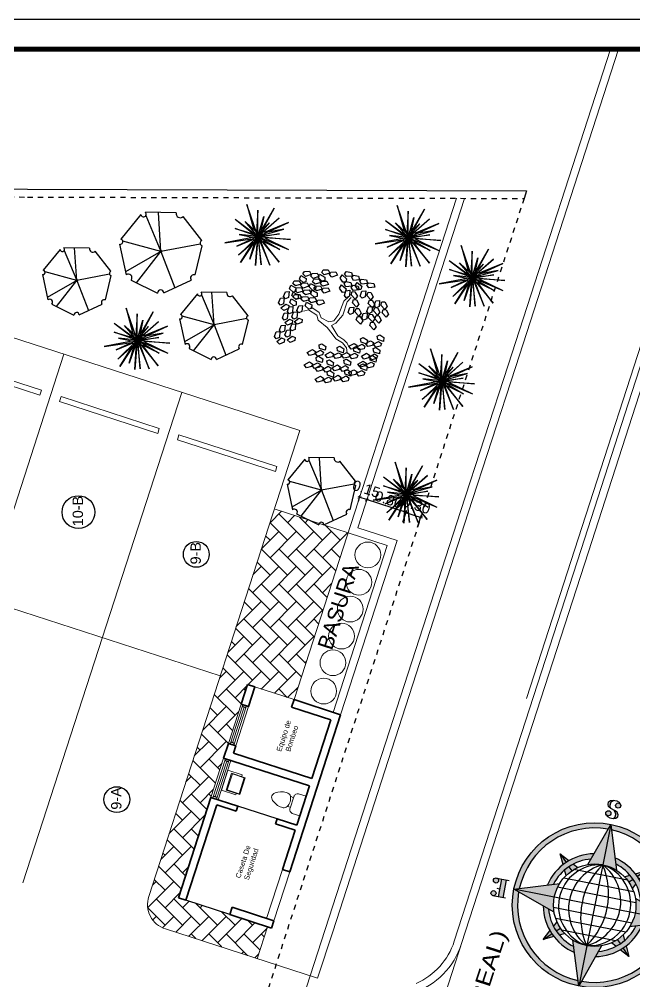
# Model space of a CAD drawing. Header units: feet. Extents: x 1019 to 2236, y -546 to 122.
# Drawn here: x 1117.35 to 1129.29, y -444.22 to -425.55 of the extents above; entities that cross this region are included whole.
import ezdxf

# ---------------------------------------------------------------- set-up
doc = ezdxf.new("R2010")
doc.units = ezdxf.units.FT
doc.header["$LTSCALE"] = 0.05
doc.header["$MEASUREMENT"] = 0
doc.linetypes.add('DASHDOT', pattern=[25.4, 12.7, -6.35, 0, -6.35])
for name, color, linetype, lineweight in [('A-GENM', 8, 'Continuous', 9), ('A-WALL', 7, 'Continuous', 25), ('arq-pisos', 251, 'Continuous', 5), ('I-FURN', 8, 'Continuous', 0), ('MB', 8, 'Continuous', 20), ('None', 7, 'Continuous', 5), ('P-SANR-FIXT', 8, 'Continuous', 9), ('PLANTAS', 7, 'Continuous', 9)]:
    doc.layers.add(name, color=color, linetype=linetype, lineweight=lineweight)
for name, color, linetype in [('BASE', 7, 'Continuous'), ('DIM', 10, 'Continuous'), ('MARCO', 1, 'Continuous'), ('NORTE', 7, 'Continuous'), ('PERT-VENT', 8, 'Continuous'), ('PISOS', 7, 'Continuous'), ('SOLAR', 2, 'DASHDOT'), ('TEXTO', 2, 'Continuous'), ('TXT', 2, 'Continuous')]:
    doc.layers.add(name, color=color, linetype=linetype)
doc.layers.add('PLANTS', color=7, linetype='Continuous', true_color=0x005716)
doc.styles.add('RomanD_1', font='arial.ttf', dxfattribs={"height": 150})
doc.styles.get("Standard").update_dxf_attribs({"font": 'arial.ttf'})
doc.dimstyles.new('KEILY', dxfattribs={"dimtxt": 0.2, "dimasz": 0.06, "dimexe": 0.05, "dimexo": 0.2, "dimgap": 0.03, "dimtad": 1, "dimzin": 1, "dimdsep": 46, "dimtxsty": 'Standard', "dimblk": 'ARCHTICK', "dimcen": 2.5, "dimdle": 0.03, "dimclrd": 256, "dimclre": 256, "dimclrt": 7, "dimadec": 0, "dimazin": 0, "dimtfac": 1, "dimtmove": 2, "dimatfit": 3, "dimfxl": 0.2, "dimfxlon": 1, "dimtolj": 1, "dimtzin": 1, "dimarcsym": 0})

# ---------------------------------------------------------------- blocks, each defined once
blk = doc.blocks.new('Arbol200')
at = {"color": 33, "linetype": 'Continuous'}
for p, q in [((0.457, 0.554), (0.534, 0.672)), ((0.534, 0.672), (0.618, 0.726)), ((0.551, 0.526), (0.678, 0.681)), ((0.678, 0.681), (0.822, 0.726)), ((-0.703, 0.327), (-0.864, 0.436)), ((-0.703, 0.427), (-0.856, 0.517)), ((-0.28, 0.372), (-0.703, 0.427)), ((-0.288, 0.254), (-0.703, 0.327)), ((0, 0.218), (-0.28, 0.372)), ((0.093, 0.1), (0.373, 0.354)), ((0.339, 0.164), (0.474, 0.309)), ((0.373, 0.354), (0.457, 0.554)), ((0.474, 0.309), (0.551, 0.526)), ((-0.059, 0.136), (-0.288, 0.254)), ((0, 0), (-0.059, 0.136)), ((0.093, 0.1), (0, 0.218)), ((0.178, -0.018), (0.339, 0.164)), ((-0.076, -0.254), (-0.22, -0.345)), ((0, 0), (-0.076, -0.254)), ((0.178, -0.018), (0.017, -0.336)), ((-0.22, -0.345), (-0.339, -0.635)), ((-0.127, -0.399), (-0.237, -0.681)), ((0.017, -0.336), (-0.127, -0.399)), ((-0.237, -0.681), (-0.17, -0.826))]:
    blk.add_line(p, q, dxfattribs=at)
at = {"layer": 'PLANTS', "linetype": 'Continuous'}
for p, q in [((-0.926, 1.555), (-0.808, 1.652)), ((-0.914, 1.468), (-0.926, 1.555)), ((-0.703, 1.601), (-0.809, 1.454)), ((-0.808, 1.652), (-0.703, 1.601)), ((-0.706, 1.374), (-0.588, 1.471)), ((-0.697, 1.644), (-0.579, 1.741)), ((-0.685, 1.556), (-0.697, 1.644)), ((-0.58, 1.542), (-0.685, 1.556)), ((-0.588, 1.471), (-0.483, 1.419)), ((-0.474, 1.69), (-0.58, 1.542)), ((-0.579, 1.741), (-0.474, 1.69)), ((-0.477, 1.463), (-0.359, 1.559)), ((-0.359, 1.559), (-0.253, 1.508)), ((-0.253, 1.508), (-0.359, 1.361)), ((0.091, 1.601), (0.15, 1.742)), ((0.143, 1.529), (0.091, 1.601)), ((0.243, 1.567), (0.143, 1.529)), ((0.15, 1.742), (0.267, 1.747)), ((0.267, 1.747), (0.243, 1.567)), ((0.294, 1.605), (0.335, 1.703)), ((0.409, 1.465), (0.294, 1.605)), ((0.335, 1.703), (0.423, 1.692)), ((0.486, 1.553), (0.409, 1.465)), ((0.423, 1.692), (0.486, 1.553)), ((0.489, 1.556), (0.548, 1.697)), ((0.541, 1.484), (0.489, 1.556)), ((0.641, 1.522), (0.541, 1.484)), ((0.548, 1.697), (0.665, 1.701)), ((0.665, 1.701), (0.641, 1.522)), ((0.692, 1.56), (0.733, 1.658)), ((0.808, 1.42), (0.692, 1.56)), ((0.733, 1.658), (0.821, 1.647)), ((0.752, 1.501), (0.81, 1.643)), ((0.804, 1.43), (0.752, 1.501)), ((0.884, 1.508), (0.808, 1.42)), ((0.81, 1.643), (0.927, 1.647)), ((0.821, 1.647), (0.884, 1.508)), ((0.927, 1.647), (0.903, 1.467)), ((0.955, 1.506), (0.995, 1.604)), ((1.07, 1.365), (0.955, 1.506)), ((0.995, 1.604), (1.083, 1.593)), ((1.083, 1.593), (1.147, 1.454)), ((-1.13, 1.083), (-1.012, 1.18)), ((-1.012, 1.18), (-0.906, 1.129)), ((-0.939, 1.391), (-0.759, 1.414)), ((-0.904, 1.279), (-0.939, 1.391)), ((-0.809, 1.454), (-0.914, 1.468)), ((-0.753, 1.259), (-0.904, 1.279)), ((-0.9, 1.172), (-0.782, 1.269)), ((-0.677, 1.218), (-0.783, 1.07)), ((-0.782, 1.269), (-0.677, 1.218)), ((-0.759, 1.414), (-0.697, 1.327)), ((-0.697, 1.327), (-0.753, 1.259)), ((-0.718, 1.209), (-0.538, 1.232)), ((-0.684, 1.097), (-0.718, 1.209)), ((-0.694, 1.286), (-0.706, 1.374)), ((-0.589, 1.272), (-0.694, 1.286)), ((-0.483, 1.419), (-0.589, 1.272)), ((-0.538, 1.232), (-0.477, 1.146)), ((-0.465, 1.375), (-0.477, 1.463)), ((-0.477, 1.256), (-0.359, 1.353)), ((-0.465, 1.168), (-0.477, 1.256)), ((-0.359, 1.361), (-0.465, 1.375)), ((-0.254, 1.301), (-0.36, 1.154)), ((-0.359, 1.353), (-0.254, 1.301)), ((-0.248, 1.345), (-0.13, 1.441)), ((-0.236, 1.257), (-0.248, 1.345)), ((-0.131, 1.243), (-0.236, 1.257)), ((-0.025, 1.39), (-0.131, 1.243)), ((-0.13, 1.441), (-0.025, 1.39)), ((0.269, 1.12), (0.328, 1.261)), ((0.321, 1.361), (0.361, 1.459)), ((0.436, 1.22), (0.321, 1.361)), ((0.328, 1.261), (0.445, 1.266)), ((0.361, 1.459), (0.449, 1.448)), ((0.445, 1.266), (0.421, 1.086)), ((0.513, 1.309), (0.436, 1.22)), ((0.449, 1.448), (0.513, 1.309)), ((0.472, 1.124), (0.513, 1.222)), ((0.513, 1.222), (0.601, 1.211)), ((0.601, 1.211), (0.664, 1.072)), ((0.719, 1.316), (0.76, 1.414)), ((0.834, 1.175), (0.719, 1.316)), ((0.76, 1.414), (0.848, 1.403)), ((0.903, 1.467), (0.804, 1.43)), ((0.911, 1.264), (0.834, 1.175)), ((0.848, 1.403), (0.911, 1.264)), ((0.982, 1.261), (1.022, 1.359)), ((1.097, 1.121), (0.982, 1.261)), ((1.022, 1.359), (1.11, 1.348)), ((1.059, 1.271), (1.118, 1.412)), ((1.111, 1.199), (1.059, 1.271)), ((1.147, 1.454), (1.07, 1.365)), ((1.173, 1.209), (1.097, 1.121)), ((1.11, 1.348), (1.173, 1.209)), ((1.211, 1.236), (1.111, 1.199)), ((1.118, 1.412), (1.235, 1.416)), ((1.235, 1.416), (1.211, 1.236)), ((1.262, 1.275), (1.303, 1.373)), ((1.377, 1.134), (1.262, 1.275)), ((1.303, 1.373), (1.391, 1.362)), ((1.454, 1.223), (1.377, 1.134)), ((1.391, 1.362), (1.454, 1.223)), ((-1.478, 0.877), (-1.373, 0.93)), ((-1.41, 1.113), (-1.305, 1.166)), ((-1.404, 0.961), (-1.41, 1.113)), ((-1.327, 0.917), (-1.404, 0.961)), ((-1.373, 0.93), (-1.32, 0.756)), ((-1.252, 0.993), (-1.327, 0.917)), ((-1.305, 1.166), (-1.252, 0.993)), ((-1.142, 0.919), (-0.962, 0.942)), ((-1.108, 0.807), (-1.142, 0.919)), ((-1.118, 0.995), (-1.13, 1.083)), ((-1.012, 0.982), (-1.118, 0.995)), ((-0.906, 1.129), (-1.012, 0.982)), ((-0.962, 0.942), (-0.9, 0.855)), ((-0.888, 1.084), (-0.9, 1.172)), ((-0.783, 1.07), (-0.888, 1.084)), ((-0.533, 1.077), (-0.684, 1.097)), ((-0.571, 0.82), (-0.452, 0.917)), ((-0.477, 1.146), (-0.533, 1.077)), ((-0.49, 1.091), (-0.31, 1.114)), ((-0.455, 0.979), (-0.49, 1.091)), ((-0.36, 1.154), (-0.465, 1.168)), ((-0.304, 0.959), (-0.455, 0.979)), ((-0.452, 0.917), (-0.347, 0.866)), ((-0.341, 0.909), (-0.223, 1.006)), ((-0.329, 0.821), (-0.341, 0.909)), ((-0.31, 1.114), (-0.248, 1.028)), ((-0.248, 1.028), (-0.304, 0.959)), ((-0.118, 0.954), (-0.224, 0.807)), ((-0.223, 1.006), (-0.118, 0.954)), ((0.321, 1.048), (0.269, 1.12)), ((0.421, 1.086), (0.321, 1.048)), ((0.587, 0.984), (0.472, 1.124)), ((0.499, 0.88), (0.539, 0.978)), ((0.539, 0.978), (0.627, 0.967)), ((0.583, 0.957), (0.641, 1.098)), ((0.635, 0.885), (0.583, 0.957)), ((0.664, 1.072), (0.587, 0.984)), ((0.627, 0.967), (0.691, 0.828)), ((0.734, 0.922), (0.635, 0.885)), ((0.641, 1.098), (0.758, 1.102)), ((0.758, 1.102), (0.734, 0.922)), ((0.785, 0.961), (0.826, 1.059)), ((0.901, 0.821), (0.785, 0.961)), ((0.826, 1.059), (0.914, 1.048)), ((0.977, 0.909), (0.901, 0.821)), ((0.914, 1.048), (0.977, 0.909)), ((1.015, 0.748), (1.073, 0.889)), ((1.073, 0.889), (1.19, 0.894)), ((1.19, 0.894), (1.166, 0.714)), ((1.289, 1.03), (1.329, 1.128)), ((1.404, 0.89), (1.289, 1.03)), ((1.321, 0.829), (1.38, 0.97)), ((1.329, 1.128), (1.418, 1.117)), ((1.38, 0.97), (1.497, 0.975)), ((1.481, 0.978), (1.404, 0.89)), ((1.418, 1.117), (1.481, 0.978)), ((1.497, 0.975), (1.473, 0.795)), ((1.524, 0.833), (1.565, 0.932)), ((1.565, 0.932), (1.653, 0.921)), ((1.653, 0.921), (1.716, 0.782)), ((-1.545, 0.614), (-1.441, 0.667)), ((-1.539, 0.462), (-1.545, 0.614)), ((-1.472, 0.725), (-1.478, 0.877)), ((-1.395, 0.681), (-1.472, 0.725)), ((-1.441, 0.667), (-1.387, 0.493)), ((-1.32, 0.756), (-1.395, 0.681)), ((-1.348, 0.615), (-1.258, 0.772)), ((-1.239, 0.575), (-1.348, 0.615)), ((-1.258, 0.772), (-1.152, 0.769)), ((-1.24, 0.66), (-1.136, 0.712)), ((-1.235, 0.507), (-1.24, 0.66)), ((-1.131, 0.683), (-1.239, 0.575)), ((-1.152, 0.769), (-1.131, 0.683)), ((-1.136, 0.712), (-1.083, 0.539)), ((-0.956, 0.787), (-1.108, 0.807)), ((-1.053, 0.602), (-0.935, 0.699)), ((-1.042, 0.514), (-1.053, 0.602)), ((-0.9, 0.855), (-0.956, 0.787)), ((-0.83, 0.648), (-0.936, 0.501)), ((-0.935, 0.699), (-0.83, 0.648)), ((-0.824, 0.691), (-0.706, 0.788)), ((-0.812, 0.603), (-0.824, 0.691)), ((-0.707, 0.589), (-0.812, 0.603)), ((-0.601, 0.737), (-0.707, 0.589)), ((-0.706, 0.788), (-0.601, 0.737)), ((-0.583, 0.655), (-0.403, 0.678)), ((-0.549, 0.544), (-0.583, 0.655)), ((-0.559, 0.732), (-0.571, 0.82)), ((-0.453, 0.718), (-0.559, 0.732)), ((-0.347, 0.866), (-0.453, 0.718)), ((-0.403, 0.678), (-0.341, 0.592)), ((-0.341, 0.592), (-0.397, 0.523)), ((-0.224, 0.807), (-0.329, 0.821)), ((0.614, 0.739), (0.499, 0.88)), ((0.691, 0.828), (0.614, 0.739)), ((0.667, 0.467), (0.726, 0.608)), ((0.726, 0.608), (0.843, 0.612)), ((0.812, 0.716), (0.853, 0.815)), ((0.927, 0.576), (0.812, 0.716)), ((0.843, 0.612), (0.819, 0.432)), ((0.853, 0.815), (0.941, 0.804)), ((1.004, 0.665), (0.927, 0.576)), ((0.941, 0.804), (1.004, 0.665)), ((1.067, 0.676), (1.015, 0.748)), ((1.166, 0.714), (1.067, 0.676)), ((1.218, 0.752), (1.258, 0.85)), ((1.333, 0.612), (1.218, 0.752)), ((1.244, 0.508), (1.285, 0.606)), ((1.258, 0.85), (1.346, 0.839)), ((1.285, 0.606), (1.373, 0.595)), ((1.373, 0.757), (1.321, 0.829)), ((1.409, 0.7), (1.333, 0.612)), ((1.346, 0.839), (1.409, 0.7)), ((1.473, 0.795), (1.373, 0.757)), ((1.373, 0.595), (1.436, 0.456)), ((1.639, 0.693), (1.524, 0.833)), ((1.551, 0.589), (1.591, 0.687)), ((1.666, 0.449), (1.551, 0.589)), ((1.591, 0.687), (1.679, 0.676)), ((1.716, 0.782), (1.639, 0.693)), ((1.679, 0.676), (1.743, 0.537)), ((-1.613, 0.378), (-1.509, 0.431)), ((-1.608, 0.225), (-1.613, 0.378)), ((-1.462, 0.418), (-1.539, 0.462)), ((-1.509, 0.431), (-1.456, 0.257)), ((-1.387, 0.493), (-1.462, 0.418)), ((-1.308, 0.423), (-1.204, 0.476)), ((-1.303, 0.271), (-1.308, 0.423)), ((-1.157, 0.463), (-1.235, 0.507)), ((-1.151, 0.302), (-1.225, 0.227)), ((-1.204, 0.476), (-1.151, 0.302)), ((-1.179, 0.161), (-1.088, 0.318)), ((-1.083, 0.539), (-1.157, 0.463)), ((-1.088, 0.318), (-0.982, 0.315)), ((-1.066, 0.438), (-0.886, 0.461)), ((-1.032, 0.326), (-1.066, 0.438)), ((-0.936, 0.501), (-1.042, 0.514)), ((-0.88, 0.305), (-1.032, 0.326)), ((-0.982, 0.315), (-0.961, 0.229)), ((-0.886, 0.461), (-0.824, 0.374)), ((-0.824, 0.374), (-0.88, 0.305)), ((-0.397, 0.523), (-0.549, 0.544)), ((0.719, 0.395), (0.667, 0.467)), ((0.819, 0.432), (0.719, 0.395)), ((0.87, 0.471), (0.911, 0.569)), ((0.985, 0.33), (0.87, 0.471)), ((0.897, 0.226), (0.938, 0.324)), ((0.911, 0.569), (0.999, 0.558)), ((0.938, 0.324), (1.026, 0.313)), ((1.062, 0.419), (0.985, 0.33)), ((0.999, 0.558), (1.062, 0.419)), ((1.026, 0.313), (1.089, 0.174)), ((1.133, 0.24), (1.192, 0.381)), ((1.192, 0.381), (1.309, 0.385)), ((1.36, 0.367), (1.244, 0.508)), ((1.309, 0.385), (1.285, 0.205)), ((1.336, 0.244), (1.377, 0.342)), ((1.436, 0.456), (1.36, 0.367)), ((1.377, 0.342), (1.465, 0.331)), ((1.455, 0.312), (1.514, 0.453)), ((1.507, 0.24), (1.455, 0.312)), ((1.465, 0.331), (1.528, 0.192)), ((1.514, 0.453), (1.631, 0.458)), ((1.631, 0.458), (1.607, 0.278)), ((1.658, 0.316), (1.699, 0.415)), ((1.773, 0.176), (1.658, 0.316)), ((1.743, 0.537), (1.666, 0.449)), ((1.699, 0.415), (1.787, 0.403)), ((1.787, 0.403), (1.85, 0.264)), ((-1.53, 0.182), (-1.608, 0.225)), ((-1.456, 0.257), (-1.53, 0.182)), ((-1.484, 0.116), (-1.393, 0.273)), ((-1.374, 0.075), (-1.484, 0.116)), ((-1.393, 0.273), (-1.287, 0.27)), ((-1.266, 0.184), (-1.374, 0.075)), ((-1.225, 0.227), (-1.303, 0.271)), ((-1.287, 0.27), (-1.266, 0.184)), ((-1.069, 0.121), (-1.179, 0.161)), ((-0.961, 0.229), (-1.069, 0.121)), ((0.701, -0.087), (0.76, 0.054)), ((0.76, 0.054), (0.877, 0.058)), ((0.877, 0.058), (0.853, -0.122)), ((1.012, 0.086), (0.897, 0.226)), ((0.904, -0.083), (0.945, 0.015)), ((0.945, 0.015), (1.033, 0.004)), ((1.089, 0.174), (1.012, 0.086)), ((1.033, 0.004), (1.096, -0.135)), ((1.091, -0.105), (1.149, 0.036)), ((1.185, 0.168), (1.133, 0.24)), ((1.149, 0.036), (1.266, 0.04)), ((1.285, 0.205), (1.185, 0.168)), ((1.266, 0.04), (1.242, -0.14)), ((1.451, 0.104), (1.336, 0.244)), ((1.363, -0.001), (1.403, 0.098)), ((1.403, 0.098), (1.491, 0.086)), ((1.528, 0.192), (1.451, 0.104)), ((1.491, 0.086), (1.555, -0.053)), ((1.607, 0.278), (1.507, 0.24)), ((1.685, 0.072), (1.725, 0.17)), ((1.8, -0.068), (1.685, 0.072)), ((1.725, 0.17), (1.813, 0.159)), ((1.85, 0.264), (1.773, 0.176)), ((1.877, 0.02), (1.8, -0.068)), ((1.813, 0.159), (1.877, 0.02)), ((-1.553, -0.335), (-1.463, -0.262)), ((-1.537, -0.09), (-1.446, -0.016)), ((-1.499, -0.238), (-1.537, -0.09)), ((-1.414, -0.264), (-1.499, -0.238)), ((-1.463, -0.262), (-1.374, -0.42)), ((-1.446, -0.016), (-1.357, -0.175)), ((-1.357, -0.175), (-1.414, -0.264)), ((-1.206, -0.308), (-1.116, -0.234)), ((-1.116, -0.234), (-1.027, -0.392)), ((-1.012, -0.226), (-0.921, -0.152)), ((-0.974, -0.374), (-1.012, -0.226)), ((-0.921, -0.152), (-0.832, -0.311)), ((-0.622, -0.317), (-0.531, -0.243)), ((-0.531, -0.243), (-0.442, -0.402)), ((0.753, -0.159), (0.701, -0.087)), ((0.853, -0.122), (0.753, -0.159)), ((1.019, -0.223), (0.904, -0.083)), ((0.931, -0.328), (0.971, -0.229)), ((0.971, -0.229), (1.059, -0.24)), ((1.096, -0.135), (1.019, -0.223)), ((1.059, -0.24), (1.123, -0.379)), ((1.143, -0.177), (1.091, -0.105)), ((1.242, -0.14), (1.143, -0.177)), ((1.294, -0.101), (1.334, -0.003)), ((1.409, -0.241), (1.294, -0.101)), ((1.321, -0.346), (1.361, -0.247)), ((1.334, -0.003), (1.422, -0.014)), ((1.361, -0.247), (1.449, -0.259)), ((1.478, -0.141), (1.363, -0.001)), ((1.485, -0.153), (1.409, -0.241)), ((1.422, -0.014), (1.485, -0.153)), ((1.449, -0.259), (1.512, -0.398)), ((1.555, -0.053), (1.478, -0.141)), ((-1.516, -0.483), (-1.553, -0.335)), ((-1.431, -0.51), (-1.516, -0.483)), ((-1.374, -0.42), (-1.431, -0.51)), ((-1.384, -0.644), (-1.293, -0.57)), ((-1.372, -0.564), (-1.316, -0.391)), ((-1.256, -0.58), (-1.372, -0.564)), ((-1.316, -0.391), (-1.212, -0.372)), ((-1.293, -0.57), (-1.205, -0.728)), ((-1.173, -0.452), (-1.256, -0.58)), ((-1.223, -0.553), (-1.132, -0.479)), ((-1.185, -0.701), (-1.223, -0.553)), ((-1.212, -0.372), (-1.173, -0.452)), ((-1.169, -0.456), (-1.206, -0.308)), ((-1.084, -0.482), (-1.169, -0.456)), ((-1.132, -0.479), (-1.043, -0.638)), ((-1.027, -0.392), (-1.084, -0.482)), ((-1.028, -0.471), (-0.937, -0.398)), ((-0.99, -0.619), (-1.028, -0.471)), ((-0.889, -0.4), (-0.974, -0.374)), ((-0.937, -0.398), (-0.849, -0.556)), ((-0.849, -0.556), (-0.906, -0.646)), ((-0.832, -0.311), (-0.889, -0.4)), ((-0.846, -0.7), (-0.791, -0.527)), ((-0.791, -0.527), (-0.687, -0.508)), ((-0.648, -0.588), (-0.731, -0.716)), ((-0.687, -0.508), (-0.648, -0.588)), ((-0.639, -0.562), (-0.548, -0.489)), ((-0.601, -0.71), (-0.639, -0.562)), ((-0.584, -0.465), (-0.622, -0.317)), ((-0.499, -0.491), (-0.584, -0.465)), ((-0.548, -0.489), (-0.459, -0.647)), ((-0.442, -0.402), (-0.499, -0.491)), ((1.046, -0.468), (0.931, -0.328)), ((1.123, -0.379), (1.046, -0.468)), ((1.436, -0.486), (1.321, -0.346)), ((1.512, -0.398), (1.436, -0.486)), ((-1.401, -0.889), (-1.31, -0.815)), ((-1.347, -0.792), (-1.384, -0.644)), ((-1.262, -0.818), (-1.347, -0.792)), ((-1.31, -0.815), (-1.221, -0.974)), ((-1.205, -0.728), (-1.262, -0.818)), ((-1.1, -0.727), (-1.185, -0.701)), ((-1.043, -0.638), (-1.1, -0.727)), ((-1.041, -0.782), (-0.986, -0.609)), ((-0.925, -0.798), (-1.041, -0.782)), ((-1.037, -0.889), (-0.946, -0.815)), ((-0.906, -0.646), (-0.99, -0.619)), ((-0.986, -0.609), (-0.882, -0.59)), ((-0.946, -0.815), (-0.857, -0.973)), ((-0.843, -0.67), (-0.925, -0.798)), ((-0.882, -0.59), (-0.843, -0.67)), ((-0.731, -0.716), (-0.846, -0.7)), ((-0.842, -0.78), (-0.751, -0.706)), ((-0.804, -0.928), (-0.842, -0.78)), ((-0.751, -0.706), (-0.663, -0.864)), ((-0.663, -0.864), (-0.72, -0.954)), ((-0.63, -0.798), (-0.539, -0.724)), ((-0.593, -0.946), (-0.63, -0.798)), ((-0.516, -0.736), (-0.601, -0.71)), ((-0.539, -0.724), (-0.451, -0.883)), ((-0.459, -0.647), (-0.516, -0.736)), ((-0.457, -0.791), (-0.401, -0.618)), ((-0.341, -0.807), (-0.457, -0.791)), ((-0.401, -0.618), (-0.297, -0.599)), ((-0.258, -0.679), (-0.341, -0.807)), ((-0.327, -0.888), (-0.146, -0.871)), ((-0.297, -0.599), (-0.258, -0.679)), ((-0.146, -0.871), (-0.087, -0.959)), ((0.068, -0.921), (0.093, -0.817)), ((0.093, -0.817), (0.182, -0.814)), ((0.182, -0.814), (0.266, -0.942)), ((-1.363, -1.037), (-1.401, -0.889)), ((-1.278, -1.063), (-1.363, -1.037)), ((-1.221, -0.974), (-1.278, -1.063)), ((-1.219, -1.118), (-1.164, -0.945)), ((-1.103, -1.134), (-1.219, -1.118)), ((-1.164, -0.945), (-1.059, -0.926)), ((-1.021, -1.006), (-1.103, -1.134)), ((-1.059, -0.926), (-1.021, -1.006)), ((-1.054, -1.134), (-0.963, -1.06)), ((-1.016, -1.282), (-1.054, -1.134)), ((-0.999, -1.037), (-1.037, -0.889)), ((-0.915, -1.063), (-0.999, -1.037)), ((-0.963, -1.06), (-0.874, -1.219)), ((-0.857, -0.973), (-0.915, -1.063)), ((-0.859, -1.025), (-0.768, -0.951)), ((-0.821, -1.173), (-0.859, -1.025)), ((-0.736, -1.199), (-0.821, -1.173)), ((-0.817, -1.19), (-0.712, -1.171)), ((-0.72, -0.954), (-0.804, -0.928)), ((-0.768, -0.951), (-0.679, -1.11)), ((-0.679, -1.11), (-0.736, -1.199)), ((-0.712, -1.171), (-0.674, -1.251)), ((-0.677, -1.254), (-0.622, -1.081)), ((-0.647, -1.043), (-0.556, -0.97)), ((-0.609, -1.191), (-0.647, -1.043)), ((-0.622, -1.081), (-0.517, -1.062)), ((-0.508, -0.972), (-0.593, -0.946)), ((-0.479, -1.142), (-0.561, -1.27)), ((-0.556, -0.97), (-0.467, -1.128)), ((-0.467, -1.128), (-0.524, -1.218)), ((-0.517, -1.062), (-0.479, -1.142)), ((-0.451, -0.883), (-0.508, -0.972)), ((-0.465, -1.272), (-0.41, -1.099)), ((-0.41, -1.099), (-0.305, -1.08)), ((-0.267, -1.16), (-0.349, -1.288)), ((-0.296, -1.001), (-0.327, -0.888)), ((-0.305, -1.08), (-0.267, -1.16)), ((-0.146, -1.026), (-0.296, -1.001)), ((-0.242, -1.169), (-0.061, -1.152)), ((-0.212, -1.282), (-0.242, -1.169)), ((-0.087, -0.959), (-0.146, -1.026)), ((-0.109, -1.002), (0.072, -0.985)), ((-0.079, -1.115), (-0.109, -1.002)), ((0.072, -1.14), (-0.079, -1.115)), ((-0.061, -1.152), (-0.003, -1.24)), ((0.204, -1.041), (0.068, -0.921)), ((0.072, -0.985), (0.13, -1.073)), ((0.13, -1.073), (0.072, -1.14)), ((0.153, -1.202), (0.178, -1.099)), ((0.178, -1.099), (0.266, -1.096)), ((0.266, -0.942), (0.204, -1.041)), ((0.258, -0.988), (0.438, -0.97)), ((0.288, -1.1), (0.258, -0.988)), ((0.266, -1.096), (0.351, -1.223)), ((0.439, -1.126), (0.288, -1.1)), ((0.438, -0.97), (0.497, -1.059)), ((0.497, -1.059), (0.439, -1.126)), ((0.475, -1.102), (0.656, -1.085)), ((0.506, -1.215), (0.475, -1.102)), ((0.653, -1.02), (0.677, -0.917)), ((0.789, -1.141), (0.653, -1.02)), ((0.656, -1.085), (0.715, -1.173)), ((0.715, -1.173), (0.656, -1.24)), ((0.677, -0.917), (0.766, -0.914)), ((0.766, -0.914), (0.85, -1.042)), ((0.85, -1.042), (0.789, -1.141)), ((-0.931, -1.308), (-1.016, -1.282)), ((-0.874, -1.219), (-0.931, -1.308)), ((-0.872, -1.363), (-0.817, -1.19)), ((-0.756, -1.379), (-0.872, -1.363)), ((-0.674, -1.251), (-0.756, -1.379)), ((-0.561, -1.27), (-0.677, -1.254)), ((-0.666, -1.369), (-0.485, -1.352)), ((-0.635, -1.482), (-0.666, -1.369)), ((-0.524, -1.218), (-0.609, -1.191)), ((-0.485, -1.352), (-0.426, -1.44)), ((-0.426, -1.44), (-0.485, -1.507)), ((-0.349, -1.288), (-0.465, -1.272)), ((-0.448, -1.483), (-0.267, -1.466)), ((-0.271, -1.402), (-0.246, -1.298)), ((-0.135, -1.522), (-0.271, -1.402)), ((-0.267, -1.466), (-0.209, -1.554)), ((-0.246, -1.298), (-0.157, -1.295)), ((-0.061, -1.307), (-0.212, -1.282)), ((-0.157, -1.295), (-0.073, -1.423)), ((-0.073, -1.423), (-0.135, -1.522)), ((-0.003, -1.24), (-0.061, -1.307)), ((-0.024, -1.283), (0.156, -1.266)), ((0.006, -1.396), (-0.024, -1.283)), ((0.157, -1.421), (0.006, -1.396)), ((0.289, -1.322), (0.153, -1.202)), ((0.156, -1.266), (0.215, -1.355)), ((0.215, -1.355), (0.157, -1.421)), ((0.351, -1.223), (0.289, -1.322)), ((0.368, -1.296), (0.549, -1.279)), ((0.398, -1.409), (0.368, -1.296)), ((0.549, -1.434), (0.398, -1.409)), ((0.656, -1.24), (0.506, -1.215)), ((0.549, -1.279), (0.607, -1.367)), ((0.607, -1.367), (0.549, -1.434)), ((0.586, -1.41), (0.766, -1.393)), ((0.616, -1.523), (0.586, -1.41)), ((0.763, -1.329), (0.788, -1.226)), ((0.899, -1.449), (0.763, -1.329)), ((0.766, -1.393), (0.825, -1.482)), ((0.788, -1.226), (0.876, -1.223)), ((0.876, -1.223), (0.961, -1.35)), ((0.961, -1.35), (0.899, -1.449)), ((-0.485, -1.507), (-0.635, -1.482)), ((-0.418, -1.596), (-0.448, -1.483)), ((-0.267, -1.621), (-0.418, -1.596)), ((-0.209, -1.554), (-0.267, -1.621)), ((0.767, -1.549), (0.616, -1.523)), ((0.825, -1.482), (0.767, -1.549))]:
    blk.add_line(p, q, dxfattribs=at)
blk = doc.blocks.new('ARBOL4')
at = {"layer": 'PLANTS'}
for p, q in [((0.18998, 0.442934), (-0.157772, 0.457476)), ((-0.215225, 0.439234), (-0.445698, 0.173788)), ((-0.172006, 0.430212), (0, 0)), ((0.465439, 0.126688), (0.258534, 0.409628)), ((0, 0), (0.381619, 0.241316)), ((-0.474293, 0.087687), (-0.409359, -0.263952)), ((0.392021, -0.274733), (0.48214, 0.055782)), ((0, 0), (-0.436626, -0.116299)), ((-0.37373, -0.251589), (0, 0)), ((0, 0), (-0.030926, -0.456175)), ((0.410256, -0.207857), (0, 0)), ((0, 0), (0.311329, -0.356352)), ((-0.375843, -0.309965), (-0.049034, -0.484529)), ((0.011921, -0.485418), (0.345337, -0.341692))]:
    blk.add_line(p, q, dxfattribs=at)
for centre, radius, start, end in [((-0.189074, 0.45647), 0.031319, 213.386078, 1.840691), ((0.228399, 0.434803), 0.03927, 168.050674, 320.127319), ((-0.47347, 0.135212), 0.047533, 269.007996, 54.248581), ((0.474388, 0.091377), 0.036427, 104.220505, 282.287354), ((0, 0), 0.01, 0, 180), ((0, 0), 0.01, 180, 0), ((-0.383672, -0.280455), 0.030531, 284.858551, 147.280869), ((0.371318, -0.310052), 0.04094, 59.622765, 230.608597), ((-0.018543, -0.484042), 0.030495, 357.413361, 180.915833)]:
    blk.add_arc(centre, radius, start, end, dxfattribs=at)
blk = doc.blocks.new('bath_sink_6127 - bath_sink_6127-V2-Nivel 1')
at = {"layer": 'I-FURN'}
for p, q in [((0.293, 0.297), (-0.127, 0.297)), ((-0.127, 0.297), (-0.127, -0.29)), ((0.293, 0.244), (0.293, 0.297)), ((0.395, 0.244), (-0.005, 0.244)), ((-0.005, 0.244), (-0.005, -0.245)), ((0.025, -0.234), (0.025, 0.233)), ((0.025, 0.233), (0.369, 0.233)), ((0.369, 0.233), (0.369, -0.234)), ((0.395, -0.245), (0.395, 0.244)), ((-0.005, -0.245), (0.395, -0.245)), ((0.369, -0.234), (0.025, -0.234)), ((0.293, -0.29), (0.293, -0.245)), ((0.293, -0.29), (-0.127, -0.29))]:
    blk.add_line(p, q, dxfattribs=at)
blk = doc.blocks.new('Toilet_-_Tank_-_3D_4840 - 17_ High_ Seat Not Visible-536545-Nivel 1')
at = {"layer": 'P-SANR-FIXT'}
for p, q in [((0.248, 0.489), (-0.248, 0.489)), ((-0.248, 0.489), (-0.248, 0.298)), ((0.248, 0.298), (0.248, 0.489)), ((-0.159, 0.21), (-0.123, 0.21)), ((-0.123, 0.21), (-0.132, 0.127)), ((-0.123, 0.21), (0.123, 0.21)), ((0.132, 0.127), (0.123, 0.21)), ((0.123, 0.21), (0.159, 0.21))]:
    blk.add_line(p, q, dxfattribs=at)
for centre, radius, start, end in [((-0.159, 0.298), 0.0889, 180, 270), ((0.159, 0.298), 0.0889, 270, 360), ((-0.023, 0.008), 0.167, 151.0596, 182.709), ((-0.083, 0.041), 0.0995, 119.8981, 151.0596), ((0, -0.104), 0.266, 90.1019, 119.8981), ((0, -0.104), 0.266, 60.1019, 89.8981), ((0.083, 0.041), 0.0995, 28.9404, 60.1019), ((0.023, 0.008), 0.167, 357.291, 28.9404), ((0.25, 0.021), 0.441, 182.709, 218.5058), ((-0.25, 0.021), 0.441, 321.4942, 357.291), ((0.011, -0.169), 0.136, 218.5058, 265.219), ((-0.011, -0.169), 0.136, 274.781, 321.4942)]:
    blk.add_arc(centre, radius, start, end, dxfattribs=at)
blk = doc.blocks.new('A$C1B2B4060')
at = {"layer": 'PERT-VENT', "lineweight": 15}
for p, q in [((0, 0.15), (0.8, 0.15)), ((0, 0.113), (0.8, 0.113)), ((0, 0.037), (0.8, 0.037)), ((0, 0), (0.8, 0)), ((0.037, 0.075), (0.762, 0.075))]:
    blk.add_line(p, q, dxfattribs=at)
at = {"layer": 'PERT-VENT'}
for p, q in [((0.037, 0.037), (0.037, 0.113)), ((0.762, 0.037), (0.762, 0.113))]:
    blk.add_line(p, q, dxfattribs=at)
blk = doc.blocks.new('T36')
at = {"color": 86, "linetype": 'Continuous'}
for p, q in [((-0.003, -0.009), (-0.054, 0.472)), ((-0.054, 0.472), (-0.003, 0.092)), ((-0.003, -0.009), (0.098, 0.472)), ((-0.003, 0.092), (0.098, 0.472)), ((-0.003, -0.009), (-0.294, 0.392)), ((-0.294, 0.392), (-0.079, 0.067)), ((-0.003, -0.009), (-0.181, 0.345)), ((-0.181, 0.345), (-0.083, 0.101)), ((-0.003, -0.009), (-0.105, 0.295)), ((-0.105, 0.295), (-0.011, 0.059)), ((-0.003, -0.009), (0.307, 0.369)), ((-0.003, -0.009), (0.123, 0.345)), ((0.307, 0.369), (0.053, 0.08)), ((0.123, 0.345), (0.053, 0.08)), ((-0.003, -0.009), (-0.46, 0.143)), ((-0.46, 0.143), (-0.13, 0.041)), ((-0.003, -0.009), (-0.333, 0.244)), ((-0.333, 0.244), (-0.029, 0.016)), ((-0.003, -0.009), (0.377, 0.244)), ((0.377, 0.244), (0.047, 0.041)), ((-0.003, -0.009), (-0.308, 0.016)), ((-0.308, 0.016), (-0.079, 0.016)), ((-0.003, -0.009), (-0.232, 0.117)), ((-0.232, 0.117), (-0.13, 0.041)), ((-0.003, -0.009), (0.402, 0.117)), ((-0.003, -0.009), (0.427, 0.041)), ((0.402, 0.117), (0.047, 0.016)), ((0.427, 0.041), (0.047, -0.009)), ((-0.003, -0.009), (-0.434, -0.263)), ((-0.434, -0.263), (-0.089, -0.09)), ((-0.003, -0.009), (-0.384, -0.085)), ((-0.384, -0.085), (-0.059, -0.042)), ((-0.003, -0.009), (-0.181, -0.39)), ((-0.003, -0.009), (-0.181, -0.238)), ((-0.181, -0.238), (-0.059, -0.042)), ((-0.029, -0.085), (-0.181, -0.39)), ((-0.003, -0.009), (-0.054, -0.364)), ((-0.054, -0.364), (-0.029, -0.085)), ((-0.003, -0.009), (0.183, -0.472)), ((-0.003, -0.009), (0.427, -0.187)), ((-0.003, -0.009), (0.022, -0.288)), ((-0.003, -0.009), (0.351, -0.06)), ((-0.003, -0.009), (0.199, -0.288)), ((-0.003, -0.009), (0.326, -0.238)), ((0.022, -0.288), (0.022, -0.085)), ((0.199, -0.288), (0.047, -0.06)), ((0.183, -0.472), (0.047, -0.085)), ((0.351, -0.06), (0.073, -0.035)), ((0.427, -0.187), (0.098, -0.06)), ((0.098, -0.06), (0.326, -0.238))]:
    blk.add_line(p, q, dxfattribs=at)
blk = doc.blocks.new('Arbol222')
at = {"layer": 'PLANTS', "lineweight": 15, "xscale": 1.5, "yscale": 1.5, "zscale": 1.5}
blk.add_blockref('T36', (0.005, 0.014), dxfattribs=at)
blk = doc.blocks.new('_ArchTick')
at = {"color": 0, "linetype": 'ByBlock', "const_width": 0.15}
blk.add_lwpolyline([(-0.5, -0.5), (0.5, 0.5)], dxfattribs=at)
blk = doc.blocks.new('*D64')
at = {"layer": 'Defpoints', "color": 0, "transparency": 16777216}
for p in [(1125.138, -435.21), (1124.676, -435.663), (1124.961, -435.755)]:
    blk.add_point(p, dxfattribs=at)
at = {"layer": 'DIM', "lineweight": -2, "transparency": 16777216}
for p, q in [((1124.791, -435.308), (1124.868, -435.07)), ((1124.824, -435.109), (1125.166, -435.22)), ((1125.076, -435.401), (1125.153, -435.163))]:
    blk.add_line(p, q, dxfattribs=at)
at = {"layer": 'DIM', "lineweight": -2, "transparency": 16777216, "xscale": 0.06, "yscale": 0.06, "zscale": 0.06}
for p, rotation in [((1124.852, -435.118), 162.0570126603483), ((1125.138, -435.21), 342.0570126603483)]:
    blk.add_blockref('_ArchTick', p, dxfattribs=dict(at, rotation=rotation))
at = {"layer": 'DIM', "color": 7, "transparency": 16777216, "insert": (1125.056, -434.977), "char_height": 0.2, "attachment_point": 5, "rotation": 342.057}
blk.add_mtext('\\A1;0.30', dxfattribs=at)
blk = doc.blocks.new('*D65')
at = {"layer": 'Defpoints', "color": 0, "transparency": 16777216}
for p in [(1124.091, -434.871), (1124.017, -435.101), (1124.676, -435.663)]:
    blk.add_point(p, dxfattribs=at)
at = {"layer": 'DIM', "lineweight": -2, "transparency": 16777216}
for p, q in [((1124.881, -435.127), (1124.063, -434.862)), ((1124.079, -434.911), (1124.107, -434.824)), ((1124.791, -435.308), (1124.868, -435.07))]:
    blk.add_line(p, q, dxfattribs=at)
at = {"layer": 'DIM', "lineweight": -2, "transparency": 16777216, "xscale": 0.06, "yscale": 0.06, "zscale": 0.06}
for p, rotation in [((1124.091, -434.871), 162.0570126603544), ((1124.852, -435.118), 342.0570126603545)]:
    blk.add_blockref('_ArchTick', p, dxfattribs=dict(at, rotation=rotation))
at = {"layer": 'DIM', "color": 7, "transparency": 16777216, "insert": (1124.513, -434.869), "char_height": 0.2, "attachment_point": 5, "rotation": 342.057}
blk.add_mtext('\\A1;0.80', dxfattribs=at)
blk = doc.blocks.new('*D66')
at = {"layer": 'Defpoints', "color": 0, "transparency": 16777216}
for p in [(1123.949, -434.825), (1123.864, -435.086), (1124.017, -435.101)]:
    blk.add_point(p, dxfattribs=at)
at = {"layer": 'DIM', "lineweight": -2, "transparency": 16777216}
for p, q in [((1124.12, -434.881), (1123.92, -434.816)), ((1123.926, -434.895), (1123.964, -434.778)), ((1124.079, -434.911), (1124.107, -434.824))]:
    blk.add_line(p, q, dxfattribs=at)
at = {"layer": 'DIM', "lineweight": -2, "transparency": 16777216, "xscale": 0.06, "yscale": 0.06, "zscale": 0.06}
for p, rotation in [((1123.949, -434.825), 162.0570126603544), ((1124.091, -434.871), 342.0570126603545)]:
    blk.add_blockref('_ArchTick', p, dxfattribs=dict(at, rotation=rotation))
at = {"layer": 'DIM', "color": 7, "transparency": 16777216, "insert": (1124.081, -434.661), "char_height": 0.2, "attachment_point": 5, "rotation": 342.057}
blk.add_mtext('\\A1;0.15', dxfattribs=at)
blk = doc.blocks.new('NORTE')
at = {"layer": 'NORTE'}
h = blk.add_hatch(color=7, dxfattribs=at)
h.paths.add_polyline_path([(-8.2, 33.8), (-8.2, 24.6), (4.1, 12.3), (4.1, 21.5)])
h.paths.add_polyline_path([(-14.3, 15.4, 1), (-8.2, 15.4, 1)])
h.paths.add_polyline_path([(4.1, 30.7, 1), (10.2, 30.7, 1)])
h.paths.add_polyline_path([(122, -82.6, 1), (115.9, -82.6, 1)])
h.paths.add_polyline_path([(122, -98, 1), (115.9, -98, 1)])
h.paths.add_polyline_path([(112.8, -79.5), (106.7, -79.5), (106.7, -101), (112.8, -101)])
h.paths.add_polyline_path([(-5.3, -199.2), (-3.7, -197.6), (-6.7, -198.5), (-8.8, -200.7), (-8.7, -202.9), (-7.5, -205), (-6.7, -205.8), (-4.1, -207), (-2.4, -207.6), (-4.6, -205.5), (-5.7, -203.1), (-5.8, -201.1)])
h.paths.add_polyline_path([(5.5, -212.9), (4.5, -210.7), (3.6, -209.9), (1.3, -208.7), (1.3, -208.7), (2.4, -210.5), (2.9, -212.4), (2.9, -215.2), (2.4, -216.5), (1.1, -218.1), (-0.6, -219), (0.8, -219), (3.6, -218), (5.5, -215.9)])
h.paths.add_polyline_path([(0.1, -202.6, 1), (6.2, -202.6, 1)])
h.paths.add_polyline_path([(-9.6, -213.9, 1), (-3.4, -213.9, 1)])
h.paths.add_polyline_path([(-131.8, -79.6), (-137.9, -79.6), (-130.7, -101.1), (-124.6, -101.1)])
h.paths.add_polyline_path([(-119.5, -79.6), (-125.6, -79.6), (-118.5, -101.1), (-112.3, -101.1)])
h.paths.add_polyline_path([(-103.1, -82.7, 1), (-109.3, -82.7, 1)])
h = blk.add_hatch(color=250, dxfattribs=at)
h.paths.add_polyline_path([(-2.1, 6.2), (-2.1, -42.9, -0.090992), (15.4, -46.1)])
h.paths.add_polyline_path([(47, -92, -0.090992), (43.8, -109.4), (96.1, -92)])
h.paths.add_polyline_path([(-2.1, -190.1), (-2.1, -141.1, -0.090992), (-19.5, -137.9)])
h.paths.add_polyline_path([(-51.1, -92, -0.090992), (-47.9, -74.6), (-100.2, -92)])
h = blk.add_hatch(color=253, dxfattribs=at)
h.paths.add_polyline_path([(-47.9, -109.4, -0.090992), (-51.1, -92), (-100.2, -92)])
h.paths.add_polyline_path([(-2.1, 6.2), (-19.5, -46.1, -0.090992), (-2.1, -42.9)])
h.paths.add_polyline_path([(96.1, -92), (43.8, -74.6, -0.090992), (47, -92)])
h.paths.add_polyline_path([(15.4, -137.9, -0.090992), (-2.1, -141.1), (-2.1, -190.1)])
h = blk.add_hatch(color=168, dxfattribs=at)
h.paths.add_polyline_path([(-4.1, 0), (-2.1, 6.2, 0.414214), (-100.2, -92), (-94, -89.9, -0.401206)])
h.paths.add_polyline_path([(89.9, -89.9), (96.1, -92, 0.414214), (-2.1, 6.2), (0, 0, -0.401206)])
h.paths.add_polyline_path([(96.1, -92), (89.9, -94, -0.401206), (0, -184), (-2.1, -190.1, 0.414214)])
h.paths.add_polyline_path([(-94, -94), (-100.2, -92, 0.414214), (-2.1, -190.1), (-4.1, -184, -0.401206)])
h = blk.add_hatch(color=150, dxfattribs=at)
h.paths.add_polyline_path([(-17.1, -38.9), (-14.8, -32, 0.296589), (-62.1, -79.3), (-55.2, -77, -0.260742)])
h.paths.add_polyline_path([(-55.2, -107), (-62.1, -104.7, 0.296589), (-14.8, -152), (-17.1, -145.1, -0.260742)])
h.paths.add_polyline_path([(58, -104.7), (51.1, -107, -0.260742), (13, -145.1), (10.7, -152, 0.296589)])
h.paths.add_polyline_path([(10.7, -32), (13, -38.9, -0.260742), (51.1, -77), (58, -79.3, 0.296589)])
h = blk.add_hatch(color=252, dxfattribs=at)
h.paths.add_polyline_path([(-54.1, -39.9), (-48.3, -51.6, -0.016871), (-45.4, -48.6)])
h.paths.add_polyline_path([(-36.8, -57.3), (-41.1, -53, 0.028382), (-45.3, -57.6), (-42.2, -63.8, -0.043143)])
h.paths.add_polyline_path([(32.6, -57.3), (37, -53, 0.028382), (32.3, -48.8), (26.2, -51.9, -0.043143)])
h.paths.add_polyline_path([(38.3, -45.8, -0.016871), (41.3, -48.6), (50, -39.9)])
h.paths.add_polyline_path([(38.1, -120.2, -0.043143), (32.6, -126.7), (37, -131, 0.028382), (41.2, -126.4)])
h.paths.add_polyline_path([(44.2, -132.3, -0.016871), (41.3, -135.4), (50, -144)])
h.paths.add_polyline_path([(-41.1, -131), (-36.8, -126.7, -0.043143), (-42.2, -120.2), (-45.3, -126.4, 0.028382)])
h.paths.add_polyline_path([(-54.1, -144), (-45.4, -135.4, -0.016871), (-48.3, -132.3)])
h = blk.add_hatch(color=254, dxfattribs=at)
h.paths.add_polyline_path([(-54.1, -39.9), (-45.4, -48.6, -0.016871), (-42.4, -45.8)])
h.paths.add_polyline_path([(-36.4, -48.8, 0.028382), (-41.1, -53), (-36.8, -57.3, -0.043143), (-30.3, -51.9)])
h.paths.add_polyline_path([(38.1, -63.8), (41.2, -57.6, 0.028382), (37, -53), (32.6, -57.3, -0.043143)])
h.paths.add_polyline_path([(41.3, -48.6, -0.016871), (44.2, -51.6), (50, -39.9)])
h.paths.add_polyline_path([(37, -131), (32.6, -126.7, -0.043143), (26.2, -132.1), (32.3, -135.2, 0.028382)])
h.paths.add_polyline_path([(38.3, -138.2), (50, -144), (41.3, -135.4, -0.016871)])
h.paths.add_polyline_path([(-42.4, -138.2, -0.016871), (-45.4, -135.4), (-54.1, -144)])
h.paths.add_polyline_path([(-36.4, -135.2), (-30.3, -132.1, -0.043143), (-36.8, -126.7), (-41.1, -131, 0.028382)])
at = {"color": 0, "linetype": 'ByBlock'}
for p, q in [((-8.2, 33.8), (4.1, 21.5)), ((-8.2, 15.4), (-8.2, 33.8)), ((-8.2, 24.6), (4.1, 12.3)), ((4.1, 12.3), (4.1, 30.7)), ((-19.5, -46.1), (-2.1, 6.2)), ((-2.1, 6.2), (15.4, -46.1)), ((-2.1, -92), (-2.1, 6.2)), ((-48.3, -51.6), (-54.1, -39.9)), ((-54.1, -39.9), (-45.4, -48.6)), ((-54.1, -39.9), (-42.4, -45.8)), ((38.3, -45.8), (50, -39.9)), ((50, -39.9), (41.3, -48.6)), ((50, -39.9), (44.2, -51.6)), ((-41.1, -53), (-36.8, -57.3)), ((-36.4, -48.8), (-30.3, -51.9)), ((-34.5, -55.2), (30.4, -55.2)), ((26.2, -51.9), (32.3, -48.8)), ((37, -53), (32.6, -57.3)), ((-42.2, -63.8), (-45.3, -57.6)), ((-44.6, -67.5), (40.4, -67.5)), ((41.2, -57.6), (38.1, -63.8)), ((-139.9, -79.6), (-131.8, -79.6)), ((-137.9, -79.6), (-130.7, -101.1)), ((-131.8, -79.6), (-124.6, -101.1)), ((-125.6, -79.6), (-119.5, -79.6)), ((-125.6, -79.6), (-118.5, -101.1)), ((-119.5, -79.6), (-112.3, -101.1)), ((-100.2, -92), (-47.9, -74.6)), ((-49.6, -79.7), (45.5, -79.7)), ((43.8, -74.6), (96.1, -92)), ((103.6, -79.5), (119, -79.5)), ((106.7, -79.5), (106.7, -101)), ((112.8, -101), (112.8, -79.5)), ((-124.6, -101.1), (-122.6, -88.8)), ((-112.3, -101.1), (-109.3, -82.7)), ((112.8, -88.7), (115.9, -88.7)), ((-124.6, -101.1), (-133.8, -101.1)), ((-118.5, -101.1), (-109.3, -101.1)), ((-47.9, -109.4), (-100.2, -92)), ((-100.2, -92), (-2.1, -92)), ((-2.1, -190.1), (-2.1, -92)), ((-2.1, -92), (96.1, -92)), ((96.1, -92), (43.8, -109.4)), ((119, -101), (103.6, -101)), ((-49.6, -104.3), (45.5, -104.3)), ((-45.3, -126.4), (-42.2, -120.2)), ((-44.6, -116.5), (40.4, -116.5)), ((38.1, -120.2), (41.2, -126.4)), ((-54.1, -144), (-48.3, -132.3)), ((-54.1, -144), (-45.4, -135.4)), ((-41.1, -131), (-36.8, -126.7)), ((-30.3, -132.1), (-36.4, -135.2)), ((-34.5, -128.8), (30.4, -128.8)), ((32.3, -135.2), (26.2, -132.1)), ((37, -131), (32.6, -126.7)), ((50, -144), (41.3, -135.4)), ((44.2, -132.3), (50, -144)), ((-42.4, -138.2), (-54.1, -144)), ((-2.1, -190.1), (-19.5, -137.9)), ((15.4, -137.9), (-2.1, -190.1)), ((50, -144), (38.3, -138.2))]:
    blk.add_line(p, q, dxfattribs=at)
for points in [[(5.3, -200.4), (3.5, -198.5), (0.4, -197.5), (-3.7, -197.6), (-6.7, -198.5), (-8.8, -200.7), (-8.7, -202.9), (-7.5, -205), (-6.7, -205.8), (-4.1, -207), (1.3, -208.7), (3.6, -209.9), (4.5, -210.7), (5.5, -212.9), (5.5, -215.9), (3.6, -218), (0.8, -219), (-3.8, -219.1), (-6.8, -217.9), (-8.4, -216.1)], [(-3.7, -197.6), (-5.3, -199.2), (-5.8, -201.1), (-5.7, -203.1), (-4.6, -205.5), (-2.3, -207.7)], [(1.3, -208.8), (2.4, -210.5), (2.9, -212.4), (2.9, -215.2), (2.4, -216.5), (1.1, -218.1), (-0.7, -219.1)]]:
    blk.add_lwpolyline(points, dxfattribs=at)
for centre, radius in [((7.1, 30.7), 3.07), ((-11.3, 15.4), 3.07), ((-2.1, -92), 98.2), ((-2.1, -92), 49.1), ((-106.2, -82.7), 3.07), ((119, -82.6), 3.07), ((119, -98), 3.07), ((3.2, -202.6), 3.07), ((-6.5, -213.9), 3.07)]:
    blk.add_circle(centre, radius, dxfattribs=at)
for centre, radius, start, end in [((-2.1, -92), 92, 1.2781, 88.7219), ((-2.1, -92), 92, 91.2781, 178.7219), ((-2.1, -92), 61.3, 101.9604, 168.0396), ((-2.1, -92), 61.3, 11.9604, 78.0396), ((-2.1, -92), 55.2, 105.7719, 164.2281), ((4.5, -92), 49.5, 97.6281, 262.3719), ((21.9, -92), 54.6, 115.9892, 244.0108), ((68.8, -92), 86.2, 145.292, 214.708), ((-26, -92), 54.6, 295.9892, 64.0108), ((-8.6, -92), 49.5, 277.6281, 82.3719), ((-72.9, -92), 86.2, 325.292, 34.708), ((-2.1, -92), 55.2, 15.7719, 74.2281), ((-2.1, -92), 92, 181.2781, 268.7219), ((-2.1, -92), 92, 271.2781, 358.7219), ((-2.1, -92), 61.3, 191.9604, 258.0396), ((-2.1, -92), 55.2, 195.7719, 254.2281), ((-2.1, -92), 61.3, 281.9604, 348.0396), ((-2.1, -92), 55.2, 285.7719, 344.2281)]:
    blk.add_arc(centre, radius, start, end, dxfattribs=at)
blk = doc.blocks.new('A$C6EB94CA3')
at = {"layer": 'BASE'}
blk.add_blockref('NORTE', (139.9, 219.1), dxfattribs=at)
blk = doc.blocks.new('NORT')
blk.add_blockref('A$C6EB94CA3', (193.2, 72))

msp = doc.modelspace()

# ---------------------------------------------------------------- hatches: boundary and pattern name
at = {"layer": 'arq-pisos'}
h = msp.add_hatch(dxfattribs=at)
h.set_pattern_fill('AR-HBONE', color=256, scale=0.06, angle=90)
h.set_pattern_definition([(135, (856.79267, -132.22105), (-0.33941125, 5e-17), [0.72, -0.24]), (225, (856.62297, -132.05134), (-0.33941125, 5e-17), [0.72, -0.24])])
edge = h.paths.add_edge_path()
edge.add_line((1123.726, -435.513), (1122.295, -435.049))
edge.add_line((1122.295, -435.049), (1119.861, -442.565))
edge.add_arc((1120.337, -442.719), 0.5, 162.057, 243.8957)
edge.add_line((1120.117, -443.168), (1121.967, -443.767))
edge.add_line((1121.967, -443.767), (1122.165, -443.154))
edge.add_line((1122.165, -443.154), (1120.435, -442.593))
edge.add_line((1120.435, -442.593), (1121.775, -438.455))
edge.add_line((1121.775, -438.455), (1122.679, -438.747))
edge.add_line((1122.679, -438.747), (1123.726, -435.513))

# ---------------------------------------------------------------- linework, layer by layer
at = {"layer": 'A-GENM', "extrusion": (7.74729e-15, 7.31823e-14, -1)}
msp.add_line((1108.705, -428.967), (1122.788, -433.527), dxfattribs=at)
at = {"layer": 'A-GENM'}
for p, q in [((1118.216, -432.047), (1115.135, -441.56)), ((1102.974, -432.367), (1121.247, -438.284)), ((1120.502, -432.787), (1117.421, -442.301)), ((1123.726, -435.513), (1122.295, -435.049)), ((1122.679, -438.747), (1121.918, -438.501)), ((1122.165, -443.154), (1121.965, -443.772))]:
    msp.add_line(p, q, dxfattribs=at)
for points in [[(1122.993, -444.105), (1123.285, -443.203), (1125.916, -435.079), (1126.83, -432.257), (1128.814, -426.13)], [(1123.136, -444.151), (1123.428, -443.249), (1126.059, -435.125), (1126.973, -432.304), (1128.972, -426.13)], [(1127.188, -438.722), (1130.712, -427.838)], [(1125.786, -443.433), (1128.247, -435.833), (1129.161, -433.012), (1130.712, -428.22)], [(1123.002, -452.517), (1123.637, -450.556), (1124.87, -446.748), (1125.929, -443.479)], [(1120.991, -450.289), (1121.164, -449.755), (1122.397, -445.948), (1122.993, -444.105)]]:
    msp.add_lwpolyline(points, dxfattribs=at)
for points in [[(1125.048, -444.251, 0.213422), (1125.786, -443.433), (1128.247, -435.833), (1129.161, -433.012), (1130.712, -428.22)], [(1124.989, -444.436, 0.236068), (1125.929, -443.479), (1128.39, -435.88), (1129.303, -433.058), (1130.712, -428.707)], [(1122.788, -433.527), (1119.861, -442.565, 0.414214), (1120.183, -443.195), (1123.136, -444.151)]]:
    msp.add_lwpolyline(points, format="xyb", dxfattribs=at)
for points in [[(1117.746, -432.841), (1117.777, -432.745), (1115.874, -432.129), (1115.843, -432.224)], [(1120.034, -433.582), (1120.065, -433.486), (1118.162, -432.87), (1118.132, -432.965)], [(1122.318, -434.321), (1122.348, -434.226), (1120.446, -433.61), (1120.415, -433.705)]]:
    msp.add_lwpolyline(points, close=True, dxfattribs=at)
at = {"layer": 'A-WALL', "lineweight": 35}
for p, q in [((1121.775, -438.455), (1121.652, -438.835)), ((1121.775, -438.455), (1121.918, -438.501)), ((1121.918, -438.501), (1121.794, -438.881)), ((1121.652, -438.835), (1121.794, -438.881)), ((1122.679, -438.747), (1122.632, -438.89)), ((1122.679, -438.747), (1123.582, -439.04)), ((1123.582, -439.04), (1122.597, -442.084)), ((1122.632, -438.89), (1123.393, -439.137)), ((1123.393, -439.137), (1123.024, -440.278)), ((1121.405, -439.596), (1121.313, -439.882)), ((1121.405, -439.596), (1121.548, -439.643)), ((1121.548, -439.643), (1121.502, -439.785)), ((1121.502, -439.785), (1123.024, -440.278)), ((1121.313, -439.882), (1122.978, -440.421)), ((1122.978, -440.421), (1122.731, -441.182)), ((1121.066, -440.643), (1120.435, -442.593)), ((1121.066, -440.643), (1121.59, -440.812)), ((1121.178, -440.784), (1120.577, -442.639)), ((1121.178, -440.784), (1121.559, -440.907)), ((1121.559, -440.907), (1121.59, -440.812)), ((1122.32, -441.154), (1122.351, -441.059)), ((1122.351, -441.059), (1122.731, -441.182)), ((1122.32, -441.154), (1122.7, -441.277)), ((1122.7, -441.277), (1122.454, -442.038)), ((1122.454, -442.038), (1122.597, -442.084)), ((1120.435, -442.593), (1120.577, -442.639)), ((1121.48, -442.774), (1121.434, -442.917)), ((1121.48, -442.774), (1122.289, -443.036)), ((1121.434, -442.917), (1122.242, -443.178)), ((1122.289, -443.036), (1122.242, -443.178))]:
    msp.add_line(p, q, dxfattribs=at)
at = {"layer": 'MARCO'}
msp.add_lwpolyline([(1054.272, -425.551), (1140.276, -425.551), (1140.276, -481.554), (1054.272, -481.554)], close=True, dxfattribs=at)
at = {"layer": 'MARCO', "const_width": 0.1}
msp.add_lwpolyline([(1130.712, -426.13), (1054.851, -426.13), (1054.851, -480.975), (1130.712, -480.975)], close=True, dxfattribs=at)
at = {"layer": 'MB'}
for p, q in [((1122.679, -438.747), (1125.827, -429.024)), ((1123.915, -435.416), (1125.985, -429.025)), ((1123.915, -435.416), (1124.676, -435.663)), ((1124.676, -435.663), (1123.582, -439.04)), ((1123.726, -435.513), (1124.487, -435.759)), ((1124.487, -435.759), (1123.44, -438.994))]:
    msp.add_line(p, q, dxfattribs=at)
at = {"layer": 'MB', "lineweight": 15, "extrusion": (7.74729e-15, 7.31823e-14, -1)}
for p, q in [((1122.454, -442.038), (1122.146, -442.99)), ((1122.597, -442.084), (1122.289, -443.036))]:
    msp.add_line(p, q, dxfattribs=at)
at = {"layer": 'MB'}
for centre in [(1124.11, -435.94), (1123.938, -436.47), (1123.769, -436.991), (1123.6, -437.514), (1123.433, -438.031), (1123.254, -438.581)]:
    msp.add_circle(centre, 0.25, dxfattribs=at)
at = {"layer": 'PISOS'}
for p, q in [((1122.351, -441.059), (1121.59, -440.812)), ((1121.434, -442.917), (1120.577, -442.639))]:
    msp.add_line(p, q, dxfattribs=at)
at = {"layer": 'SOLAR', "linetype": 'Continuous', "ltscale": 0.15}
msp.add_lwpolyline([(1055.825, -448.731), (1086.985, -452.36), (1114.104, -455.495), (1118.417, -455.965), (1118.37, -456.111), (1114.087, -455.644), (1086.967, -452.509), (1055.66, -448.863), (1057.785, -428.787), (1065.48, -428.786), (1079.17, -428.784), (1092.15, -428.768), (1102.64, -428.818), (1104.75, -428.802), (1117.51, -428.849), (1127.188, -428.879), (1127.14, -429.028)], dxfattribs=at)
at = {"layer": 'SOLAR', "ltscale": 0.03}
msp.add_lwpolyline([(1118.38, -456.037), (1114.096, -455.569), (1086.976, -452.435), (1055.817, -448.806), (1057.92, -428.937), (1065.48, -428.936), (1079.17, -428.934), (1092.15, -428.918), (1102.64, -428.968), (1104.75, -428.952), (1117.51, -428.999), (1127.14, -429.028), (1118.397, -456.028)], dxfattribs=at)
at = {"layer": 'TXT'}
for centre, radius in [((1118.497, -435.11), 0.319), ((1120.783, -435.929), 0.251), ((1119.242, -440.686), 0.251)]:
    msp.add_circle(centre, radius, dxfattribs=at)

# ---------------------------------------------------------------- block references
at = {"xscale": -1, "rotation": 72.05701266037855}
msp.add_blockref('A$C1B2B4060', (1121.794, -438.881), dxfattribs=at)
at = {"rotation": 72.05701266037855}
msp.add_blockref('A$C1B2B4060', (1121.209, -440.689), dxfattribs=at)
at = {"layer": 'I-FURN', "xscale": 0.7000000000000001, "yscale": 0.7000000000000001, "zscale": 0.7000000000000001, "rotation": 342.0570126603786}
msp.add_blockref('bath_sink_6127 - bath_sink_6127-V2-Nivel 1', (1121.416, -440.338), dxfattribs=at)
at = {"layer": 'None', "lineweight": 15}
for name, p, xscale, yscale, zscale, rotation in [('ARBOL4', (1120.096, -430.054), 1.674213086561184, 1.674213086561184, 1.674213086561184, 258.7903459937169), ('Arbol222', (1121.979, -429.763), 0.8752628836795805, 0.8752628836795805, 0.8752628836795805, 258.7903459937172), ('Arbol222', (1124.895, -429.784), 0.8752628836795805, 0.8752628836795805, 0.8752628836795805, 258.7903459937172), ('ARBOL4', (1118.464, -430.615), 1.39517757213432, 1.39517757213432, 1.39517757213432, 258.7903459937169), ('Arbol222', (1126.135, -430.561), 0.8752628836795805, 0.8752628836795805, 0.8752628836795805, 258.7903459937172), ('Arbol200', (1123.356, -431.418), 0.6349468237523758, 0.6349468237523758, 0.6349468237523758, 258.7903459937164), ('ARBOL4', (1121.126, -431.476), 1.39517757213432, 1.39517757213432, 1.39517757213432, 258.7903459937169), ('Arbol222', (1119.636, -431.775), 0.8752628836795805, 0.8752628836795805, 0.8752628836795805, 258.7903459937172), ('Arbol222', (1125.544, -432.563), 0.8752628836795805, 0.8752628836795805, 0.8752628836795805, 258.7903459937172), ('ARBOL4', (1123.211, -434.684), 1.39517757213432, 1.39517757213432, 1.39517757213432, 258.7903459937169), ('Arbol222', (1124.856, -434.759), 0.8752628836795805, 0.8752628836795805, 0.8752628836795805, 258.7903459937172)]:
    msp.add_blockref(name, p, dxfattribs=dict(at, xscale=xscale, yscale=yscale, zscale=zscale, rotation=rotation))
at = {"layer": 'P-SANR-FIXT', "xscale": 0.8, "yscale": 0.8, "zscale": 0.8, "rotation": 252.0570126603761}
msp.add_blockref('Toilet_-_Tank_-_3D_4840 - 17_ High_ Seat Not Visible-536545-Nivel 1', (1122.479, -440.69), dxfattribs=at)
at = {"layer": 'TEXTO', "color": 8, "xscale": 0.01627351727233871, "yscale": 0.01627351727233871, "zscale": 0.01627351727233871, "rotation": 168.7903459937098}
msp.add_blockref('NORT', (1134.424, -440.602), dxfattribs=at)

# ---------------------------------------------------------------- texts
at = {"layer": 'PLANTAS', "style": 'RomanD_1', "width": 1.2}
msp.add_text('CALLE DUVERGE (CAMINO REAL)', height=0.3, rotation=72.057, dxfattribs=at).set_placement((1124.297, -451.039))
at = {"layer": 'TXT', "char_height": 0.2, "attachment_point": 1, "rotation": 90}
for s, insert in [('10-B', (1118.384, -435.384)), ('9-B', (1120.67, -436.124)), ('9-A', (1119.13, -440.881))]:
    msp.add_mtext_dynamic_manual_height_columns(s, width=0.99636, gutter_width=1, heights=[0], dxfattribs=dict(at, insert=insert))
at = {"layer": 'TXT', "attachment_point": 1, "rotation": 72.057}
for s, insert, char_height, width in [('BASURA', (1123.126, -437.713), 0.3, 4.04201), ('\\pi0.3675;Equipo de\\P\\pi0.42121;Bombeo', (1122.221, -440.083), 0.1, 1.34734), ('\\pi0.35003;Caseta De\\P\\pi0.3634;Seguridad', (1121.432, -442.521), 0.1, 1.34734)]:
    msp.add_mtext(s, dxfattribs=dict(at, insert=insert, char_height=char_height, width=width))

# ---------------------------------------------------------------- dimensions: what is measured, and where the dimension line sits
at = {"layer": 'DIM'}
for base, p1, p2, picture, middle in [((1123.949, -434.825), (1124.017, -435.101), (1123.864, -435.086), '*D66', (1124.081, -434.661)), ((1124.091, -434.871), (1124.676, -435.663), (1124.017, -435.101), '*D65', (1124.513, -434.869))]:
    dim = msp.add_linear_dim(base=base, p1=p1, p2=p2, angle=162.057, dimstyle='KEILY', dxfattribs=at)
    dim.commit()
    dim.dimension.update_dxf_attribs({"geometry": picture, "text_midpoint": middle})
dim = msp.add_aligned_dim(p1=(1124.676, -435.663), p2=(1124.961, -435.755), distance=0.573, dimstyle='KEILY', dxfattribs=at)
dim.commit()
dim.dimension.update_dxf_attribs({"geometry": '*D64', "text_midpoint": (1125.056, -434.977)})

doc.saveas('drawing.dxf')
